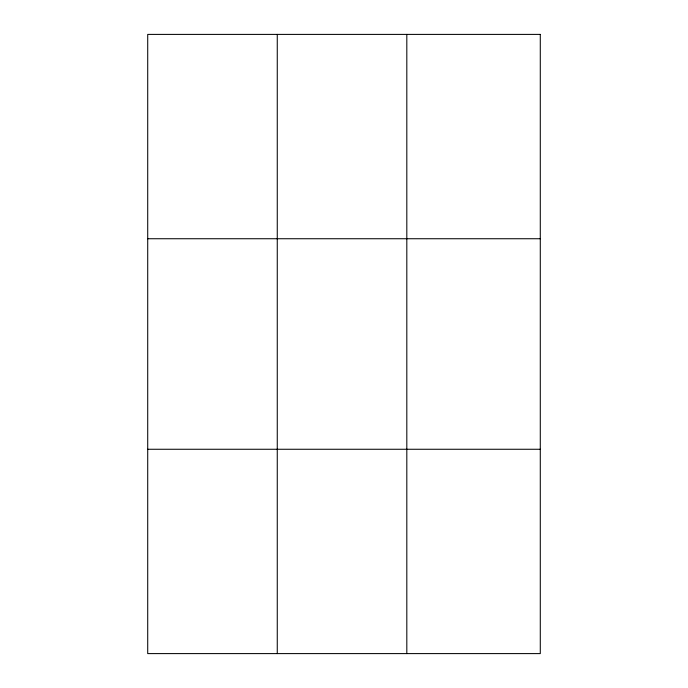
<?xml version="1.0" encoding="UTF-8"?>
<svg xmlns="http://www.w3.org/2000/svg" width="688" height="688" viewBox="0 0 688 688"><rect width="100%" height="100%" fill="white"/><g stroke="black" fill="none" stroke-linecap="round" stroke-linejoin="round"><path stroke-width="1.03" d="M277.264 653.6L277.264 34.4M406.814 653.6L406.814 34.4M147.714 238.736L540.286 238.736M147.714 449.264L540.286 449.264M540.286 34.4L540.286 653.6L147.714 653.6L147.714 34.4L540.286 34.4"/></g></svg>
